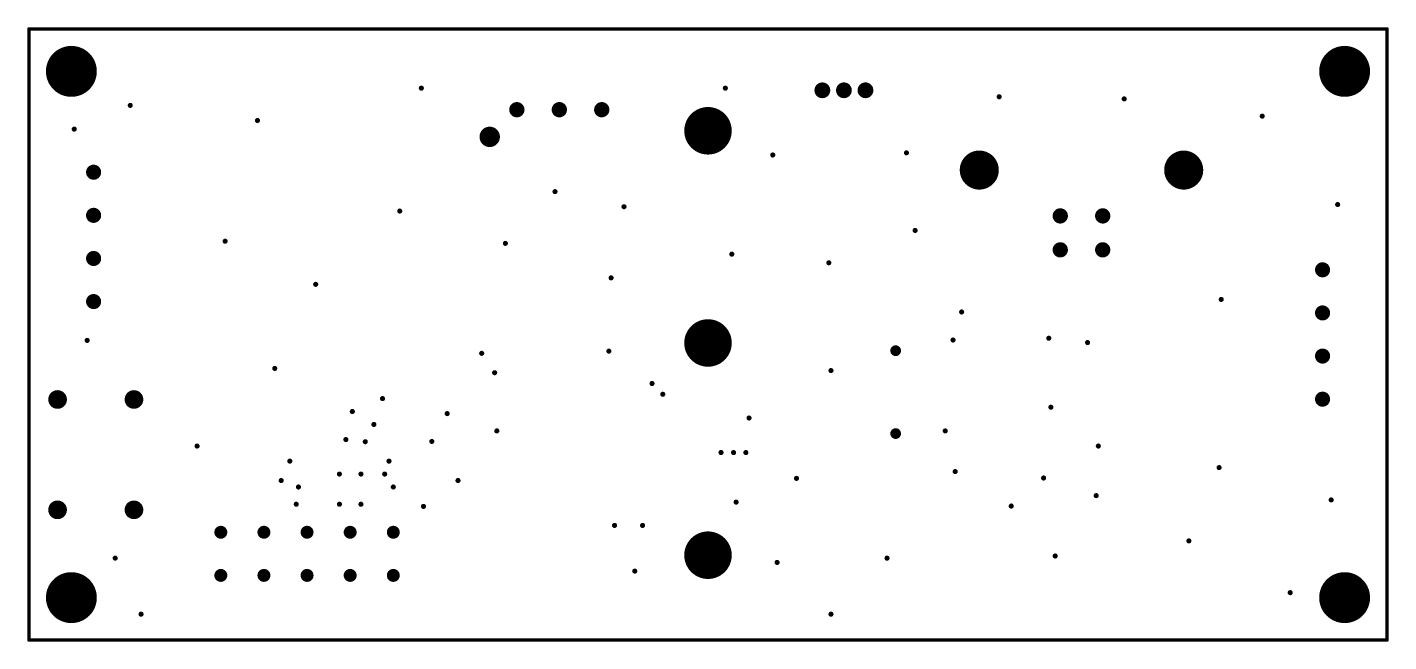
# Model space of a CAD drawing. Header units: millimetres. Extents: x -0.1 to 80.1, y -0.1 to 36.1.
import ezdxf

# ---------------------------------------------------------------- set-up
doc = ezdxf.new("R2010")
doc.units = ezdxf.units.MM
for name, color, linetype in [('KeepOutLayer', 6, 'Continuous'), ('PadHoleLayer', 156, 'Continuous'), ('ViaHoleLayer', 16, 'Continuous')]:
    doc.layers.add(name, color=color, linetype=linetype)

# ---------------------------------------------------------------- blocks, each defined once
blk = doc.blocks.new('THT_TO_92_SMALL_2')
at = {"layer": 'PadHoleLayer', "const_width": 0.465}
for points in [[(-1.502, 0.002, 1), (-1.038, 0.002, 1)], [(-0.232, 0.002, 1), (0.232, 0.002, 1)], [(1.038, 0.002, 1), (1.502, 0.002, 1)]]:
    blk.add_lwpolyline(points, format="xyb", close=True, dxfattribs=at)
blk = doc.blocks.new('THT_SWC_OMRON_B3F_1022_3')
at = {"layer": 'PadHoleLayer', "const_width": 0.55}
for points in [[(-3.525, 2.123, 1), (-2.975, 2.123, 1)], [(2.975, 2.123, 1), (3.525, 2.123, 1)], [(-3.525, -2.377, 1), (-2.975, -2.377, 1)], [(2.975, -2.377, 1), (3.525, -2.377, 1)]]:
    blk.add_lwpolyline(points, format="xyb", close=True, dxfattribs=at)
blk = doc.blocks.new('THT_MOD_CC1101_433_MH__AMAZON_5')
at = {"layer": 'PadHoleLayer', "const_width": 0.381}
for points in [[(1.0795, 13.97, 1), (1.4605, 13.97, 1)], [(3.6195, 13.97, 1), (4.0005, 13.97, 1)], [(1.0795, 11.43, 1), (1.4605, 11.43, 1)], [(3.6195, 11.43, 1), (4.0005, 11.43, 1)], [(1.0795, 8.89, 1), (1.4605, 8.89, 1)], [(3.6195, 8.89, 1), (4.0005, 8.89, 1)], [(1.0795, 6.35, 1), (1.4605, 6.35, 1)], [(3.6195, 6.35, 1), (4.0005, 6.35, 1)], [(1.0795, 3.81, 1), (1.4605, 3.81, 1)], [(3.6195, 3.81, 1), (4.0005, 3.81, 1)]]:
    blk.add_lwpolyline(points, format="xyb", close=True, dxfattribs=at)
blk = doc.blocks.new('THT_CON_4_PIN_2_54_WHITE_6')
at = {"layer": 'PadHoleLayer', "const_width": 0.445}
for points in [[(-4.032, 0, 1), (-3.588, 0, 1)], [(-1.492, 0, 1), (-1.048, 0, 1)], [(1.048, 0, 1), (1.492, 0, 1)], [(3.588, 0, 1), (4.032, 0, 1)]]:
    blk.add_lwpolyline(points, format="xyb", close=True, dxfattribs=at)
blk = doc.blocks.new('THT_CON_TE_1744418_3_2_5_7')
at = {"layer": 'PadHoleLayer'}
for points, const_width in [([(-2.725, 0, 1), (-2.275, 0, 1)], 0.45), ([(-0.225, 0, 1), (0.225, 0, 1)], 0.45), ([(2.275, 0, 1), (2.725, 0, 1)], 0.45), ([(-4.4, -1.6, 1), (-3.8, -1.6, 1)], 0.6)]:
    blk.add_lwpolyline(points, format="xyb", close=True, dxfattribs=dict(at, const_width=const_width))
blk = doc.blocks.new('THT_CON_4_PIN_2_54_WHITE_8')
at = {"layer": 'PadHoleLayer', "const_width": 0.445}
for points in [[(-4.032, 0, 1), (-3.588, 0, 1)], [(-1.492, 0, 1), (-1.048, 0, 1)], [(1.048, 0, 1), (1.492, 0, 1)], [(3.588, 0, 1), (4.032, 0, 1)]]:
    blk.add_lwpolyline(points, format="xyb", close=True, dxfattribs=at)
blk = doc.blocks.new('THT_XTAL_HC49_12')
at = {"layer": 'PadHoleLayer', "const_width": 0.315}
for points in [[(-2.598, 0, 1), (-2.282, 0, 1)], [(2.282, 0, 1), (2.598, 0, 1)]]:
    blk.add_lwpolyline(points, format="xyb", close=True, dxfattribs=at)
blk = doc.blocks.new('THT_CON_USB_2_0_RA_36')
at = {"layer": 'PadHoleLayer'}
for points, const_width in [([(-1.475, 4.319, 1), (-1.025, 4.319, 1)], 0.45), ([(1.025, 4.319, 1), (1.475, 4.319, 1)], 0.45), ([(-1.475, 2.319, 1), (-1.025, 2.319, 1)], 0.45), ([(1.025, 2.319, 1), (1.475, 2.319, 1)], 0.45), ([(-6.595, -0.381, 1), (-5.445, -0.381, 1)], 1.15), ([(5.445, -0.381, 1), (6.595, -0.381, 1)], 1.15)]:
    blk.add_lwpolyline(points, format="xyb", close=True, dxfattribs=dict(at, const_width=const_width))

msp = doc.modelspace()

# ---------------------------------------------------------------- linework, layer by layer
at = {"layer": 'KeepOutLayer', "const_width": 0.2}
for points in [[(0, 36), (80, 36)], [(0, 0), (0, 36)], [(80, 0), (80, 36)], [(0, 0), (80, 0)]]:
    msp.add_lwpolyline(points, dxfattribs=at)
at = {"layer": 'KeepOutLayer', "const_width": 0.1}
for points in [[(-0.05, 36, 1), (0.05, 36, 1)], [(-0.05, 36, 1), (0.05, 36, 1)], [(79.95, 36, 1), (80.05, 36, 1)], [(79.95, 36, 1), (80.05, 36, 1)], [(-0.05, 0, 1), (0.05, 0, 1)], [(-0.05, 0, 1), (0.05, 0, 1)], [(79.95, 0, 1), (80.05, 0, 1)], [(79.95, 0, 1), (80.05, 0, 1)]]:
    msp.add_lwpolyline(points, format="xyb", close=True, dxfattribs=at)
at = {"layer": 'PadHoleLayer'}
for points, const_width in [([(1.75, 33.5, 1), (3.25, 33.5, 1)], 1.5), ([(76.75, 33.5, 1), (78.25, 33.5, 1)], 1.5), ([(39.3, 30, 1), (40.7, 30, 1)], 1.4), ([(39.3, 17.5, 1), (40.7, 17.5, 1)], 1.4), ([(39.3, 5, 1), (40.7, 5, 1)], 1.4), ([(1.75, 2.5, 1), (3.25, 2.5, 1)], 1.5), ([(76.75, 2.5, 1), (78.25, 2.5, 1)], 1.5)]:
    msp.add_lwpolyline(points, format="xyb", close=True, dxfattribs=dict(at, const_width=const_width))
at = {"layer": 'ViaHoleLayer', "const_width": 0.15}
for points in [[(23.039, 32.512, 1), (23.189, 32.512, 1)], [(40.946, 32.512, 1), (41.096, 32.512, 1)], [(57.075, 32.004, 1), (57.225, 32.004, 1)], [(5.894, 31.496, 1), (6.044, 31.496, 1)], [(64.441, 31.877, 1), (64.591, 31.877, 1)], [(13.387, 30.607, 1), (13.537, 30.607, 1)], [(72.569, 30.861, 1), (72.719, 30.861, 1)], [(2.592, 30.099, 1), (2.742, 30.099, 1)], [(43.74, 28.575, 1), (43.89, 28.575, 1)], [(51.614, 28.702, 1), (51.764, 28.702, 1)], [(30.913, 26.416, 1), (31.063, 26.416, 1)], [(34.977, 25.527, 1), (35.127, 25.527, 1)], [(77.014, 25.654, 1), (77.164, 25.654, 1)], [(21.769, 25.273, 1), (21.919, 25.273, 1)], [(52.122, 24.13, 1), (52.272, 24.13, 1)], [(11.482, 23.495, 1), (11.632, 23.495, 1)], [(27.992, 23.368, 1), (28.142, 23.368, 1)], [(41.327, 22.733, 1), (41.477, 22.733, 1)], [(47.042, 22.225, 1), (47.192, 22.225, 1)], [(16.816, 20.955, 1), (16.966, 20.955, 1)], [(34.215, 21.336, 1), (34.365, 21.336, 1)], [(70.156, 20.066, 1), (70.306, 20.066, 1)], [(54.866, 19.326, 1), (55.016, 19.326, 1)], [(3.354, 17.653, 1), (3.504, 17.653, 1)], [(54.358, 17.675, 1), (54.508, 17.675, 1)], [(59.996, 17.78, 1), (60.146, 17.78, 1)], [(62.282, 17.526, 1), (62.432, 17.526, 1)], [(26.595, 16.891, 1), (26.745, 16.891, 1)], [(34.088, 17.018, 1), (34.238, 17.018, 1)], [(14.403, 16.002, 1), (14.553, 16.002, 1)], [(27.357, 15.748, 1), (27.507, 15.748, 1)], [(36.628, 15.113, 1), (36.778, 15.113, 1)], [(47.169, 15.875, 1), (47.319, 15.875, 1)], [(37.263, 14.478, 1), (37.413, 14.478, 1)], [(20.753, 14.224, 1), (20.903, 14.224, 1)], [(60.123, 13.716, 1), (60.273, 13.716, 1)], [(18.975, 13.462, 1), (19.125, 13.462, 1)], [(20.245, 12.7, 1), (20.395, 12.7, 1)], [(24.563, 13.339, 1), (24.713, 13.339, 1)], [(42.343, 13.081, 1), (42.493, 13.081, 1)], [(27.484, 12.319, 1), (27.634, 12.319, 1)], [(53.9, 12.319, 1), (54.05, 12.319, 1)], [(9.831, 11.43, 1), (9.981, 11.43, 1)], [(18.594, 11.811, 1), (18.744, 11.811, 1)], [(19.737, 11.684, 1), (19.887, 11.684, 1)], [(23.658, 11.7, 1), (23.808, 11.7, 1)], [(62.917, 11.43, 1), (63.067, 11.43, 1)], [(15.292, 10.541, 1), (15.442, 10.541, 1)], [(21.134, 10.541, 1), (21.284, 10.541, 1)], [(40.692, 11.05, 1), (40.842, 11.05, 1)], [(41.431, 11.046, 1), (41.581, 11.046, 1)], [(42.155, 11.044, 1), (42.305, 11.044, 1)], [(18.213, 9.779, 1), (18.363, 9.779, 1)], [(19.483, 9.779, 1), (19.633, 9.779, 1)], [(20.88, 9.779, 1), (21.03, 9.779, 1)], [(45.137, 9.525, 1), (45.287, 9.525, 1)], [(54.485, 9.928, 1), (54.635, 9.928, 1)], [(59.692, 9.547, 1), (59.842, 9.547, 1)], [(70.029, 10.16, 1), (70.179, 10.16, 1)], [(14.784, 9.398, 1), (14.934, 9.398, 1)], [(15.8, 9.017, 1), (15.95, 9.017, 1)], [(21.388, 9.017, 1), (21.538, 9.017, 1)], [(25.198, 9.398, 1), (25.348, 9.398, 1)], [(15.673, 8.001, 1), (15.823, 8.001, 1)], [(18.213, 8.001, 1), (18.363, 8.001, 1)], [(19.483, 8.001, 1), (19.633, 8.001, 1)], [(23.166, 7.874, 1), (23.316, 7.874, 1)], [(41.581, 8.128, 1), (41.731, 8.128, 1)], [(57.787, 7.896, 1), (57.937, 7.896, 1)], [(62.79, 8.509, 1), (62.94, 8.509, 1)], [(76.633, 8.255, 1), (76.783, 8.255, 1)], [(34.419, 6.753, 1), (34.569, 6.753, 1)], [(36.07, 6.753, 1), (36.22, 6.753, 1)], [(68.251, 5.842, 1), (68.401, 5.842, 1)], [(5.005, 4.826, 1), (5.155, 4.826, 1)], [(50.471, 4.826, 1), (50.621, 4.826, 1)], [(60.377, 4.953, 1), (60.527, 4.953, 1)], [(35.612, 4.064, 1), (35.762, 4.064, 1)], [(43.994, 4.572, 1), (44.144, 4.572, 1)], [(74.22, 2.794, 1), (74.37, 2.794, 1)], [(6.529, 1.524, 1), (6.679, 1.524, 1)], [(47.169, 1.524, 1), (47.319, 1.524, 1)]]:
    msp.add_lwpolyline(points, format="xyb", close=True, dxfattribs=at)

# ---------------------------------------------------------------- block references
for name, p in [('THT_TO_92_SMALL_2', (48.006, 32.383)), ('THT_CON_TE_1744418_3_2_5_7', (31.242, 31.242))]:
    msp.add_blockref(name, p)
for name, p, rotation in [('THT_CON_USB_2_0_RA_36', (62, 27.305), 180), ('THT_CON_4_PIN_2_54_WHITE_6', (3.81, 23.749), 90), ('THT_CON_4_PIN_2_54_WHITE_8', (76.2, 18), 270), ('THT_XTAL_HC49_12', (51.054, 14.605), 90), ('THT_SWC_OMRON_B3F_1022_3', (3.81, 10.922), 90), ('THT_MOD_CC1101_433_MH__AMAZON_5', (25.273, 2.54), 90)]:
    msp.add_blockref(name, p, dxfattribs=dict(rotation=rotation))

doc.saveas('drawing.dxf')
